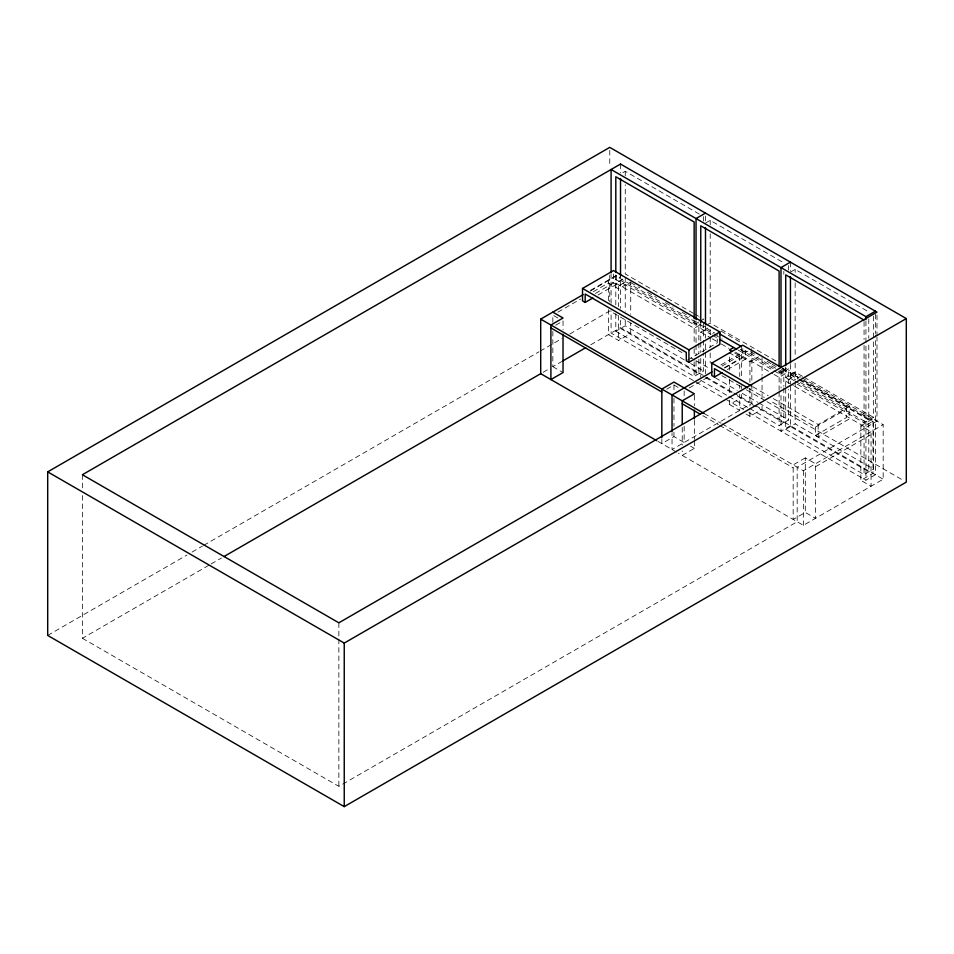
<?xml version="1.0" encoding="UTF-8"?>
<svg xmlns="http://www.w3.org/2000/svg" width="954" height="954" viewBox="0 0 954 954"><rect width="100%" height="100%" fill="white"/><g stroke="black" fill="none" stroke-linecap="round" stroke-linejoin="round"><path stroke-width="0.72" stroke-dasharray="4.77 3.58" d="M622.89 172.674L625.252 171.315L699.735 214.328M705.483 223.093L710.205 220.362L784.689 263.376M590.717 290.255L616.892 275.146M590.335 291.042L616.153 276.135L714.713 333.041M557.887 312.149L580.616 299.031M593.245 291.745L608.402 282.992L618.586 288.883L630.725 281.871L630.725 314.319M615.807 274.979L615.807 279.439L620.529 276.72M595.427 293.427L613.494 282.992L613.494 273.333M615.807 304.958L615.807 283.076L622.89 278.985M598.086 294.953L616.153 284.53L616.153 276.135M608.402 300.689L608.402 280.047L618.586 285.938L625.872 281.728M555.753 325.159L563.027 320.949L563.027 329.798M47.7 635.424L186.924 555.049M192.088 552.068L202.391 546.117M203.691 545.366L538.867 351.859M540.155 351.108L562.061 338.455M569.8 333.995L609.761 310.921L681.967 352.61M82.39 495.555L82.39 638.286L209.844 564.708M211.132 563.957L221.435 558.018M543.136 372.275L550.41 368.077M552.843 331.288L552.843 366.682L561.679 361.578M590.717 344.811L620.529 327.604L732.624 392.321M615.807 313.723L615.807 331.229L625.252 325.779L684.328 359.885M608.402 309.537L608.402 334.604L618.586 340.483L630.725 333.483L630.725 323.167M615.807 279.439L694.154 324.67L698.877 321.951M700.057 321.271L703.587 319.22L699.735 317.002M790.437 272.14L795.159 269.41L869.643 312.423M615.807 283.076L694.154 328.307L701.238 324.217M700.761 322.535L700.761 328.486L705.483 325.767M706.664 325.075L710.205 323.036L776.985 361.602M700.761 340.876L700.761 332.123L707.844 328.033M687.584 360.04L717.265 342.903L717.265 334.52M666.691 389.208L673.965 384.999L680.345 388.683M615.807 331.229L694.154 376.46L703.587 371.011L703.587 353.505M720.902 364.929L745.42 350.774L778.702 369.985M722.047 366.074L751.847 348.866M689.217 387.968L708.154 377.033M724.563 367.564L739.72 358.811L729.524 352.92L729.524 370.617M724.694 368.053L742.761 357.619L742.761 347.96M727.353 369.592L745.42 359.157L745.42 350.774M734.628 352.92L749.916 361.757L758.406 356.856M773.968 370.748L779.108 373.718L788.541 368.268M684.161 426.271L684.161 442.501L673.965 436.61L661.837 443.61L661.837 439.186M729.524 400.108L729.524 404.532L741.652 397.532L741.652 390.162M773.968 374.385L779.108 377.355L788.541 371.905L788.541 383.58M785.714 367.123L785.714 377.534L795.159 372.084L802.863 376.532M785.714 387.002L785.714 381.171L795.159 375.721L799.011 377.939M694.357 441.01L694.357 448.38L682.229 455.38L682.229 450.968M746.088 414.096L749.916 416.302L762.043 409.302L762.043 404.878M749.57 408.455L779.108 425.508L788.541 420.058L788.541 389.411M790.437 425.699L780.992 431.148L780.992 393.978M785.714 388.469L785.714 429.324L795.159 423.874L873.494 469.106L873.494 420.952L800.287 378.69M773.324 398.605L818.186 424.506L849.155 406.619L849.155 419.044L818.186 436.932L815.563 435.418L815.563 427.034L769.484 400.43M815.563 427.034L846.532 409.159L846.532 417.542L815.563 435.418M797.27 384.212L864.062 422.765L873.494 417.315L873.494 339.946M805.295 457.884L793.168 464.884L793.168 519.429L805.295 512.429L815.491 518.32L815.491 463.763L805.295 457.884L805.295 512.429M860.854 425.806L872.982 418.794L872.982 473.351L860.854 480.351L860.854 425.806L871.05 431.685L871.05 486.242L860.854 480.351M794.706 386.358L864.062 426.402L873.494 420.952M722.214 423.922L803.363 470.763L883.177 424.685L883.177 479.242L803.363 525.32L678.401 453.174M815.491 466.709L871.05 434.63M785.714 429.324L864.062 474.555L873.494 469.106M748.818 412.569L865.946 480.196L875.39 474.746L875.39 334.985M82.39 638.286L338.861 786.358L797.174 521.755L797.174 467.198L876.988 421.119L876.988 337.156M693.319 313.294L625.252 273.989L625.252 184.706M694.595 314.033L698.459 316.251M804.139 377.271L873.494 417.315M721.021 331.062L741.652 342.975M785.261 368.161L800.74 377.092M802.028 377.844L883.177 424.685M782.495 368.137L799.166 377.76M804.294 380.718L849.155 406.619M782.125 368.196L788.541 371.905M782.685 369.615L798.164 378.547M799.452 379.287L872.982 421.74M630.797 282.646L639.788 287.834M647.504 292.282L656.483 297.481M665.475 302.668L673.19 307.116M682.17 312.304L689.885 316.752M750.428 351.716L755.568 354.685M767.135 361.351L770.987 363.581M772.263 364.321L776.115 366.551M781.254 369.508L783.83 370.999L783.83 368.017M790.437 374.815L798.14 379.263M799.428 380.002L868.784 420.046L868.784 344.156M779.978 370.724L795.338 379.597M800.454 382.554L846.532 409.159M620.529 280.345L698.877 325.576L698.877 341.639M705.483 329.392L713.187 333.84M714.474 334.592L722.178 339.04M740.161 349.414L773.551 368.697M778.691 371.666L783.83 374.624L783.83 386.298M790.437 378.44L794.288 380.67M795.576 381.409L868.784 423.671L868.784 471.836L790.437 426.605L790.437 385.547M700.761 328.486L711.04 334.425M712.316 335.164L717.456 338.121M738.002 349.987L772.68 370.009M785.714 377.534L792.13 381.242M700.761 332.123L711.04 338.05M712.316 338.801L720.031 343.249M721.307 343.989L729.011 348.437M735.439 352.145L772.68 373.646M785.714 381.171L793.418 385.619M752.813 386.764L768.197 395.648M749.009 388.612L764.369 397.472M690.994 357.81L694.858 360.052M696.146 360.791L709.037 368.232M721.928 375.685L741.27 386.847M746.433 389.828L765.764 400.99M767.052 401.729L903.724 480.637M690.744 363.593L703.587 371.011M715.333 377.796L737.168 390.401M742.307 393.37L757.726 402.266M759.002 403.005L788.541 420.058M733.793 393L883.177 479.242M705.483 377.557L732.457 393.12M737.585 396.089L783.83 422.789L783.83 387.765M700.761 380.276L727.735 395.85M729.011 396.59L748.282 407.716M693.463 380.61L611.085 333.053L611.085 310.742M696.038 382.101L724.36 398.45M725.648 399.189L743.667 409.588M729.524 404.532L739.72 410.423L739.72 394.205M557.935 318.016L552.843 315.07L552.843 322.44M704.159 413.499L720.926 423.171M702.871 415.694L718.35 424.625M719.638 425.377L793.168 467.83M552.843 366.682L563.027 372.561M690.529 446.174L694.357 448.38M657.974 441.38L677.125 452.446M876.988 315.07L876.988 335.689M875.39 314.164L875.39 333.495M873.494 316.132L873.494 338.455M868.784 318.863L868.784 338.205M865.946 321.104L865.946 480.196M864.062 321.581L864.062 339.445M864.062 345.396L864.062 422.765M864.062 426.402L864.062 474.555M818.186 424.506L818.186 436.932M803.363 470.763L803.363 525.32M795.159 269.41L795.159 272.391M795.159 282.801L795.159 357.201M795.159 363.152L795.159 380.097M795.159 381.552L795.159 423.874M790.437 262.147L790.437 271.067M790.437 364.392L790.437 384.283M788.541 265.594L788.541 270.065M783.83 271.294L783.83 274.275M780.992 370.188L780.992 388.028M779.108 370.748L779.108 373.718M779.108 377.355L779.108 390.484M779.108 391.951L779.108 425.508M762.043 357.69L762.043 375.387M762.043 376.866L762.043 398.987M751.847 350.345L751.847 382.781M751.847 384.247L751.847 403.423L672.033 449.501L672.033 433.283M749.916 361.757L749.916 382.399M749.916 388.29L749.916 405.987M749.916 411.878L749.916 416.302M741.652 345.92L741.652 378.368M741.652 385.738L741.652 388.683M739.72 355.866L739.72 376.508M739.72 385.356L739.72 388.302M729.524 379.465L729.524 394.217M710.205 220.362L710.205 224.834M710.205 233.754L710.205 323.036M710.205 329.595L710.205 335.426M710.205 336.881L710.205 347.101M710.205 352.944L710.205 363.152M705.483 216.069L705.483 222.02M705.483 326.089L705.483 338.157M705.483 343.941L705.483 351.287M705.483 352.741L705.483 373.67M703.587 216.546L703.587 221.018M703.587 322.857L703.587 338.908M703.587 340.363L703.587 352.038M700.761 342.331L700.761 352.551M700.761 358.394L700.761 377.355M698.877 343.094L698.877 353.314M698.877 359.145L698.877 373.741L620.529 328.51L620.529 316.835M696.038 321.14L696.038 343.44M696.038 344.931L696.038 355.329M696.038 361.28L696.038 377.641M694.357 395.302L694.357 405.629M694.357 420.368L694.357 439.532M694.154 320.21L694.154 324.67M694.154 328.307L694.154 342.903M694.154 348.735L694.154 356.033M694.154 361.876L694.154 376.46M684.161 390.89L684.161 396.781M682.229 427.368L682.229 445.065M673.965 384.999L673.965 390.901M673.965 398.271L673.965 426.295M673.965 432.186L673.965 436.61M625.252 171.315L625.252 175.786M625.252 277.626L625.252 311.183M625.252 319.948L625.252 325.779M620.529 164.052L620.529 172.972M620.529 273.047L620.529 308.273M618.586 285.938L618.586 306.568M618.586 315.416L618.586 340.483M611.085 273.571L611.085 303.312M609.761 150.35L609.761 166.7M609.761 275.241L609.761 302.001M338.861 622.807L338.861 637.677M338.861 639.168L338.861 786.358M82.39 474.734L82.39 489.605"/><path stroke-width="1.43" d="M47.7 471.872L609.761 147.369L906.3 318.576L906.3 482.128L344.239 806.631L47.7 635.424L47.7 471.872L344.239 643.079L906.3 318.576M705.483 213.1L696.038 218.549L696.038 319.65M582.524 288.442L613.494 270.566L719.888 331.992L719.888 344.418L688.919 362.305L686.296 360.791L686.296 352.408L585.184 294.023L585.184 302.406L582.524 300.868L582.524 288.442L688.919 349.879L719.888 331.992M224.011 556.528L540.703 373.682L540.703 319.125L583.144 294.631M585.184 302.406L592.923 297.934M562.943 360.851L585.673 347.721M790.437 262.147L780.992 267.597L780.992 367.207M733.161 347.876L729.524 349.987L732.076 351.454M722.19 372.573L714.451 377.045L711.791 375.506L711.791 363.08L742.761 345.193L781.219 367.397M711.946 371.905L672.033 394.944L672.033 431.804M611.085 272.093L611.085 169.502L865.946 316.645L875.39 311.195M864.062 320.091L785.714 274.859L785.714 365.632M719.602 333.924L741.437 346.529M720.031 339.612L736.726 349.247M711.791 363.08L751.525 386.024M747.721 387.873L714.451 368.649L714.451 377.045M552.843 312.125L563.027 318.016L550.899 325.016L550.899 379.561L563.027 372.561L563.027 334.222M540.703 319.125L704.159 413.499M550.899 327.961L661.837 392.011M682.229 403.781L700.284 414.203M540.703 373.682L656.674 440.641M865.946 316.645L865.946 319.614M790.437 276.6L790.437 362.902M779.108 366.276L779.108 271.043L700.761 225.812L700.761 322.535M705.483 227.553L705.483 324.277M694.357 410.053L694.357 418.889M694.154 318.719L694.154 221.996L615.807 176.764L615.807 271.997M688.919 349.879L688.919 362.305M682.229 424.423L682.229 400.835L694.357 393.835L673.965 382.053L661.837 389.065L661.837 437.719M620.529 178.505L620.529 275.229M344.239 643.079L344.239 806.631M620.529 164.052L82.39 474.734L338.861 622.807L876.988 312.113L620.529 164.052"/></g></svg>
